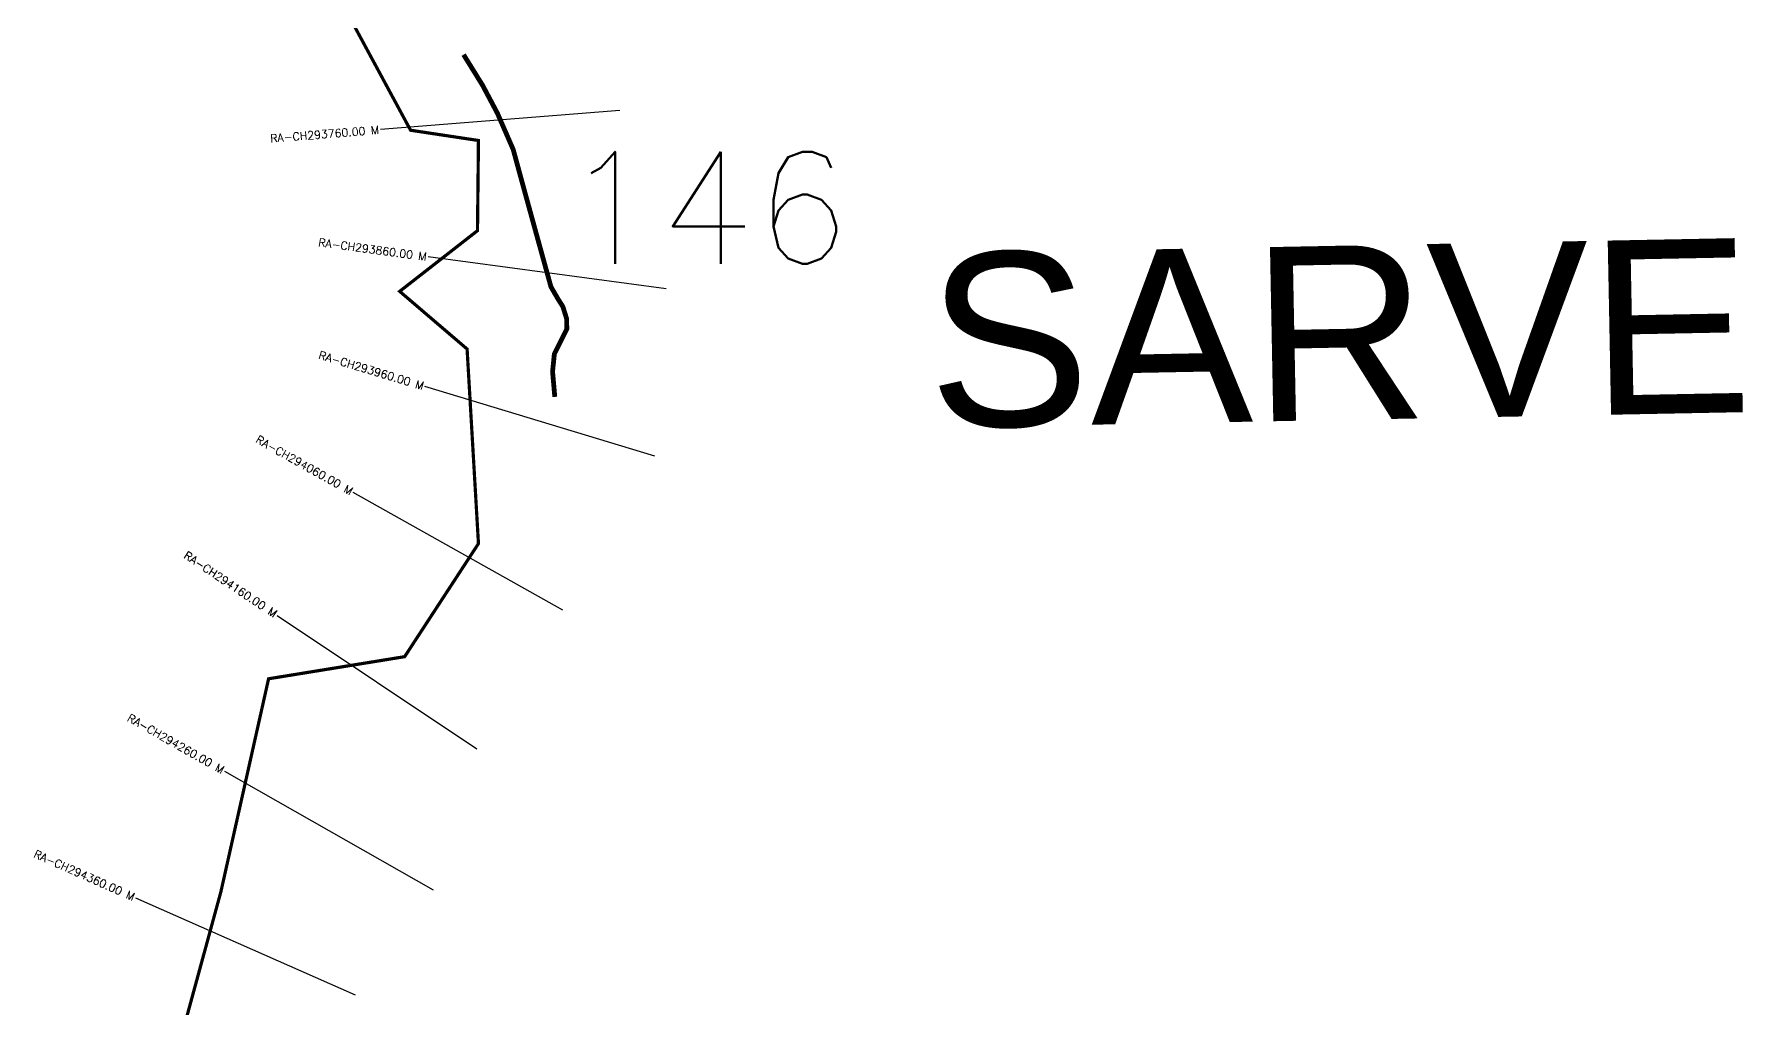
# Model space of a CAD drawing. Header units: metres. Extents: x 282026 to 284904, y 2016362 to 2020988.
# Drawn here: x 282215 to 283282, y 2018321 to 2018930 of the extents above; entities that cross this region are included whole.
import ezdxf
from ezdxf.enums import TextEntityAlignment as Align

# ---------------------------------------------------------------- set-up
doc = ezdxf.new("R2010")
doc.units = ezdxf.units.M
doc.header["$MEASUREMENT"] = 0
for name, color, linetype in [('CS', 134, 'Continuous'), ('CSMark', 6, 'Continuous'), ('NATURALLY PROTECTED', 3, 'Continuous'), ('VILLAGE NAME', 250, 'Continuous')]:
    doc.layers.add(name, color=color, linetype=linetype)
doc.styles.get("Standard").update_dxf_attribs({"font": 'simplex.shx'})

msp = doc.modelspace()

# ---------------------------------------------------------------- linework, layer by layer
at = {"color": 6, "const_width": 2, "flags": 128}
msp.add_lwpolyline([(282305.1, 2018296.7), (282331.7, 2018394.1), (282361.5, 2018527.1), (282446.5, 2018540.9), (282492.6, 2018611.5), (282485.5, 2018733), (282443.4, 2018769), (282492, 2018806.9), (282492.6, 2018863.2), (282450.2, 2018869.6), (282369.8, 2019018.5)], dxfattribs=at)
at = {"layer": 'CS'}
for p, q in [((282581, 2018882), (282431.5, 2018870)), ((282609.8, 2018770.5), (282461.2, 2018790.5)), ((282602.8, 2018666.1), (282459.2, 2018709.5)), ((282545.3, 2018570), (282414.4, 2018643.4)), ((282491.6, 2018483.2), (282366.9, 2018566.5)), ((282464.6, 2018395.2), (282334.1, 2018469.2)), ((282415.7, 2018329.5), (282278.5, 2018390.2))]:
    msp.add_line(p, q, dxfattribs=at)
at = {"layer": 'NATURALLY PROTECTED', "const_width": 3, "flags": 128}
msp.add_lwpolyline([(282483.3, 2018916.8), (282495.1, 2018897.8), (282504.4, 2018880.3), (282514.3, 2018857.6), (282520.3, 2018835.6), (282528.2, 2018806.9), (282537.9, 2018771.8), (282542.2, 2018764.4), (282545.3, 2018759.5), (282547.7, 2018751.9), (282547.8, 2018745.5), (282544.9, 2018739.7), (282540, 2018729.8), (282538.9, 2018718.9), (282540.3, 2018703.1)], dxfattribs=at)

# ---------------------------------------------------------------- texts
at = {"insert": (282545, 2018856.2), "char_height": 70, "attachment_point": 1}
msp.add_mtext_dynamic_manual_height_columns('146', width=95.172, gutter_width=1, heights=[0], dxfattribs=at)
at = {"layer": 'CSMark'}
for s, rotation, p in [('RA-CH293760.00 M', 4.5717, (282430.5, 2018869.9)), ('RA-CH293860.00 M', 352.33, (282460.2, 2018790.6)), ('RA-CH293960.00 M', 343.2084, (282458.3, 2018709.8)), ('RA-CH294060.00 M', 330.7109, (282413.6, 2018643.8)), ('RA-CH294160.00 M', 326.2462, (282366.1, 2018567.1)), ('RA-CH294260.00 M', 330.4316, (282333.2, 2018469.7)), ('RA-CH294360.00 M', 336.1111, (282277.6, 2018390.6))]:
    msp.add_text(s, height=5, rotation=rotation, dxfattribs=at).set_placement(p, align=Align.MIDDLE_RIGHT)
at = {"layer": 'VILLAGE NAME', "insert": (282772, 2018792.5), "char_height": 108.748, "attachment_point": 1, "rotation": 1.1028}
msp.add_mtext_dynamic_manual_height_columns('{\\fArial|b0|i0|c0|p34;SARVE}', width=726.929, gutter_width=543.7, heights=[0], dxfattribs=at)

doc.saveas('drawing.dxf')
